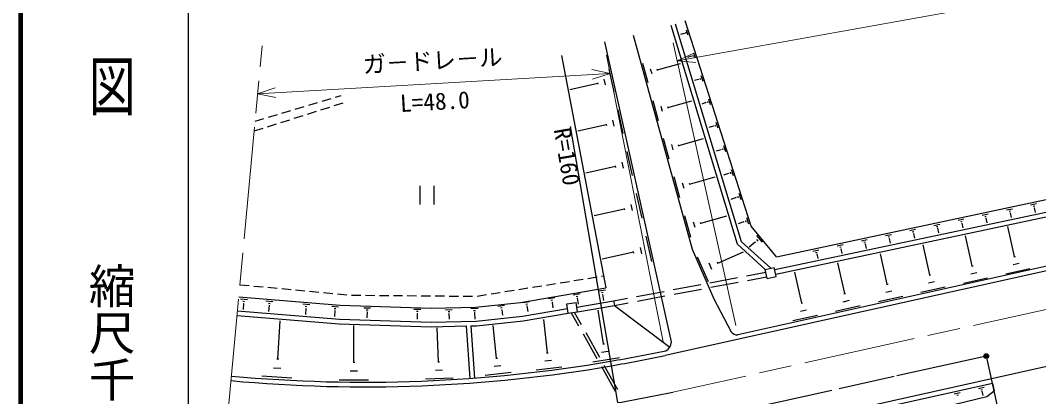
# Model space of a CAD drawing. Units: millimetres, scale not verified. Extents: x 40000 to 680000, y 20000 to 380000.
# Drawn here: x 40000 to 149170, y 276660 to 316940 of the extents above; entities that cross this region are included whole.
import ezdxf
from ezdxf.enums import TextEntityAlignment as Align

# ---------------------------------------------------------------- set-up
doc = ezdxf.new("R2010")
doc.units = ezdxf.units.MM
doc.header["$LTSCALE"] = 1000
doc.header["$PDMODE"] = 32
doc.header["$PDSIZE"] = 500
doc.linetypes.add('CHAIN', pattern=[18.5, 12, -1.5, 3.5, -1.5])
for name, color, linetype, lineweight in [('M-BGD', 7, 'Continuous', 25), ('M-BMK', 2, 'CHAIN', 13), ('M-STR-HTXT', 7, 'Continuous', 13), ('M-STR-STRC', 7, 'Continuous', 25), ('M-TTL', 2, 'Continuous', 140), ('M-TTL-BAND', 7, 'Continuous', 25)]:
    doc.layers.add(name, color=color, linetype=linetype, lineweight=lineweight)
doc.styles.add('@ＭＳ ゴシック', font='')
doc.styles.add('ＭＳ ゴシック', font='')
doc.styles.get('@ＭＳ ゴシック').set_extended_font_data('@MS Gothic')
doc.styles.get('ＭＳ ゴシック').set_extended_font_data('MS Gothic')

msp = doc.modelspace()

# ---------------------------------------------------------------- linework, layer by layer
at = {"layer": 'M-BGD'}
for p, q in [((118364, 294917), (111287, 316892)), ((116893, 292968), (109762, 316390)), ((117331, 293246), (110240, 316536)), ((111155, 315552), (110785, 315433)), ((111150, 315569), (111161, 315536)), ((111294, 315671), (111337, 315537)), ((111389, 315922), (111561, 315389)), ((109794, 282509), (102669, 314657)), ((105687, 315362), (112031, 292431)), ((112175, 313483), (112353, 312930)), ((98012, 313189), (102768, 288310)), ((107309, 310250), (106731, 312340)), ((108274, 311642), (110787, 312337)), ((111932, 313100), (111534, 312971)), ((111927, 313117), (111938, 313082)), ((112076, 313222), (112120, 313084)), ((103653, 309290), (103111, 311736)), ((107719, 311207), (107574, 311730)), ((108292, 311577), (108255, 311707)), ((101915, 310188), (98916, 309523)), ((101932, 310111), (101898, 310264)), ((102716, 310045), (102581, 310656)), ((112715, 310627), (112290, 310490)), ((112710, 310645), (112721, 310609)), ((112864, 310754), (112910, 310611)), ((112967, 311024), (113151, 310451)), ((70913, 307863), (71871, 308148)), ((72351, 308290), (73309, 308575)), ((73646, 307815), (74599, 308117)), ((73788, 308718), (74382, 308895)), ((108431, 306195), (107838, 308336)), ((109419, 307621), (112005, 308336)), ((113505, 308134), (113051, 307988)), ((113499, 308153), (113511, 308116)), ((113659, 308266), (113707, 308118)), ((113765, 308545), (113956, 307953)), ((66600, 306580), (67558, 306865)), ((68037, 307007), (68996, 307293)), ((69475, 307435), (70434, 307720)), ((70785, 306910), (71739, 307212)), ((72215, 307363), (73169, 307664)), ((104639, 304845), (104082, 307356)), ((108851, 307176), (108703, 307711)), ((109438, 307554), (109401, 307688)), ((121058, 291616), (196214, 307571)), ((65162, 306152), (66120, 306437)), ((66495, 305554), (67448, 305855)), ((67925, 306006), (68878, 306307)), ((69355, 306458), (70309, 306760)), ((102854, 305766), (99765, 305082)), ((102871, 305688), (102836, 305845)), ((103677, 305619), (103537, 306247)), ((114460, 305758), (114509, 305605)), ((114570, 306047), (114767, 305434)), ((120884, 290251), (197395, 306492)), ((120992, 289762), (197432, 305989)), ((65064, 305101), (66018, 305403)), ((104067, 276014), (98987, 305580)), ((114301, 305622), (113819, 305467)), ((114295, 305641), (114307, 305603)), ((109567, 302087), (108960, 304281)), ((109998, 303092), (109846, 303640)), ((110599, 303480), (110561, 303617)), ((110580, 303548), (113239, 304284)), ((115381, 303528), (115585, 302895)), ((105638, 300334), (105067, 302911)), ((115103, 303089), (114593, 302925)), ((115097, 303109), (115109, 303069)), ((115267, 303229), (115318, 303071)), ((103824, 301199), (103789, 301360)), ((104651, 301129), (104508, 301773)), ((103807, 301280), (100627, 300575)), ((115912, 300536), (115373, 300363)), ((115905, 300557), (115918, 300516)), ((116081, 300681), (116134, 300518)), ((116198, 300989), (116409, 300336)), ((82825, 299231), (82825, 297231)), ((84325, 299231), (84325, 297231)), ((110718, 297926), (110096, 300174)), ((111159, 298955), (111004, 299517)), ((111775, 299353), (111737, 299493)), ((111756, 299423), (114488, 300179)), ((106653, 295756), (106067, 298400)), ((116902, 298112), (116956, 297944)), ((117023, 298430), (117240, 297756)), ((105640, 296572), (105494, 297233)), ((116727, 297963), (116160, 297780)), ((116720, 297984), (116734, 297942)), ((148309, 297197), (148944, 297332)), ((148588, 297057), (148746, 297090)), ((104774, 296727), (101501, 296001)), ((104792, 296644), (104755, 296809)), ((111884, 293711), (111247, 296013)), ((112947, 295244), (115754, 296021)), ((143124, 296096), (143760, 296231)), ((143403, 295956), (143562, 295990)), ((145716, 296647), (146352, 296782)), ((145995, 296506), (146154, 296540)), ((146095, 296328), (146135, 296337)), ((146115, 296333), (146221, 295834)), ((148688, 296879), (148727, 296887)), ((148708, 296883), (148813, 296384)), ((112336, 294765), (112177, 295341)), ((112967, 295172), (112927, 295316)), ((117549, 295368), (116952, 295176)), ((117542, 295390), (117556, 295347)), ((117729, 295522), (117785, 295349)), ((117854, 295850), (118077, 295155)), ((121058, 291616), (118364, 294917)), ((137940, 294996), (138575, 295131)), ((138219, 294856), (138378, 294889)), ((140532, 295546), (141168, 295681)), ((140811, 295406), (140970, 295440)), ((140911, 295228), (140951, 295236)), ((140931, 295232), (141037, 294733)), ((143503, 295778), (143543, 295786)), ((143523, 295782), (143629, 295283)), ((146597, 291657), (145882, 294884)), ((107683, 291112), (107081, 293824)), ((118928, 293910), (119514, 293192)), ((132755, 293895), (133391, 294030)), ((133034, 293755), (133193, 293789)), ((135347, 294445), (135983, 294580)), ((135626, 294305), (135785, 294339)), ((135726, 294127), (135766, 294136)), ((135746, 294131), (135852, 293633)), ((138319, 294677), (138358, 294686)), ((138339, 294682), (138444, 294183)), ((142058, 290651), (141342, 293878)), ((106644, 291948), (106493, 292626)), ((119854, 290278), (116893, 292968)), ((120451, 290411), (117331, 293246)), ((118790, 293199), (118150, 292676)), ((118772, 293222), (118809, 293177)), ((118932, 293465), (119079, 293285)), ((127571, 292795), (128207, 292930)), ((127850, 292654), (128009, 292688)), ((130163, 293345), (130799, 293480)), ((130442, 293205), (130601, 293238)), ((130542, 293027), (130582, 293035)), ((130562, 293031), (130668, 292532)), ((133134, 293577), (133174, 293585)), ((133154, 293581), (133260, 293082)), ((137499, 289683), (136784, 292910)), ((105755, 292107), (102388, 291361)), ((105774, 292022), (105736, 292192)), ((112031, 292431), (114333, 287121)), ((113763, 288938), (112613, 291590)), ((114780, 290954), (117527, 292145)), ((124978, 292244), (125614, 292379)), ((125257, 292104), (125416, 292138)), ((125358, 291926), (125397, 291934)), ((125377, 291930), (125483, 291431)), ((127950, 292476), (127989, 292485)), ((127970, 292481), (128076, 291982)), ((132947, 288687), (132225, 291943)), ((146516, 291639), (146678, 291675)), ((152985, 290767), (109142, 281049)), ((114128, 290277), (113840, 290941)), ((114816, 290871), (114744, 291037)), ((152871, 291253), (116907, 283282)), ((119854, 290278), (120830, 290495)), ((121046, 289518), (120830, 290495)), ((128375, 287686), (127647, 290971)), ((141977, 290633), (142139, 290669)), ((146445, 290807), (147093, 290951)), ((100836, 289310), (101824, 289467)), ((102318, 289545), (102526, 289578)), ((113922, 288855), (116871, 289411)), ((117853, 289596), (119919, 289985)), ((117946, 289104), (120027, 289496)), ((120070, 289302), (119854, 290278)), ((120070, 289302), (121046, 289518)), ((123782, 286681), (123047, 289994)), ((137418, 289665), (137580, 289701)), ((141106, 288808), (143699, 289382)), ((141906, 289801), (142554, 289945)), ((145645, 289814), (148238, 290389)), ((63540, 288644), (64536, 288549)), ((65034, 288502), (66029, 288407)), ((66527, 288360), (67522, 288266)), ((68020, 288218), (69016, 288124)), ((93429, 288135), (94416, 288292)), ((93618, 286746), (102768, 288310)), ((94910, 288370), (95898, 288527)), ((96392, 288605), (97379, 288762)), ((97873, 288840), (98861, 288997)), ((99355, 289075), (100342, 289232)), ((109991, 288115), (112940, 288670)), ((114015, 288364), (116963, 288919)), ((132865, 288669), (133029, 288705)), ((136548, 287840), (139140, 288415)), ((137348, 288833), (137996, 288977)), ((63419, 287330), (74293, 286462)), ((69513, 288077), (70509, 287982)), ((71007, 287935), (72002, 287840)), ((72500, 287793), (73495, 287698)), ((73993, 287651), (74989, 287556)), ((75487, 287520), (76487, 287511)), ((76987, 287507), (77987, 287498)), ((78487, 287494), (79487, 287485)), ((79987, 287481), (80987, 287472)), ((81487, 287468), (82487, 287459)), ((82987, 287454), (83987, 287446)), ((84487, 287441), (85487, 287433)), ((85987, 287428), (86987, 287420)), ((87487, 287415), (88487, 287406)), ((88984, 287430), (89972, 287587)), ((90466, 287665), (91454, 287822)), ((91947, 287900), (92935, 288057)), ((96571, 287159), (97296, 287270)), ((99274, 287573), (100007, 287685)), ((99583, 287395), (99766, 287423)), ((99685, 287186), (99731, 287193)), ((99708, 287189), (99805, 286556)), ((101985, 287988), (102727, 288102)), ((102297, 287808), (102483, 287837)), ((102401, 287597), (102447, 287604)), ((102424, 287600), (102523, 286955)), ((103604, 286912), (105078, 287190)), ((106061, 287375), (109009, 287930)), ((106153, 286883), (109101, 287439)), ((110084, 287624), (113032, 288179)), ((114333, 287121), (116217, 283599)), ((128292, 287668), (128457, 287704)), ((131988, 286830), (134601, 287409)), ((132794, 287831), (133447, 287975)), ((63591, 287116), (64339, 287056)), ((63854, 286869), (64040, 286854)), ((63929, 286637), (63877, 285989)), ((63906, 286639), (63952, 286635)), ((66332, 286897), (67080, 286837)), ((66595, 286650), (66782, 286635)), ((66670, 286418), (66619, 285770)), ((66647, 286420), (66694, 286416)), ((70281, 286581), (71028, 286522)), ((70543, 286335), (70730, 286320)), ((70619, 286103), (70567, 285455)), ((70595, 286105), (70642, 286101)), ((73390, 286333), (74125, 286275)), ((73648, 286091), (73831, 286076)), ((74293, 286462), (84050, 286121)), ((76822, 286179), (77554, 286152)), ((84050, 286121), (88780, 286246)), ((88290, 286103), (89067, 286143)), ((88780, 286246), (93618, 286746)), ((91190, 286335), (91899, 286443)), ((91488, 286163), (91665, 286190)), ((93822, 285259), (98665, 286087)), ((93877, 286746), (94593, 286856)), ((94178, 286573), (94357, 286600)), ((94278, 286368), (94323, 286375)), ((94301, 286371), (94394, 285761)), ((96876, 286983), (97058, 287011)), ((96978, 286776), (97023, 286783)), ((97000, 286780), (97095, 286158)), ((98591, 286582), (99580, 286730)), ((98740, 285593), (98591, 286582)), ((99729, 285742), (99580, 286730)), ((99654, 286236), (103604, 286912)), ((99729, 285742), (103688, 286419)), ((103604, 286912), (103688, 286419)), ((103696, 286421), (105170, 286698)), ((103696, 286421), (109623, 281959)), ((123699, 286663), (123864, 286699)), ((127408, 285814), (130041, 286398)), ((128221, 286823), (128879, 286969)), ((63234, 285338), (74179, 284465)), ((63280, 285836), (74207, 284964)), ((73722, 285863), (73673, 285245)), ((73699, 285865), (73745, 285861)), ((74207, 284964), (84044, 284620)), ((77089, 285949), (77272, 285942)), ((77149, 285727), (77195, 285725)), ((77172, 285726), (77149, 285097)), ((82190, 286025), (82927, 286010)), ((82462, 285798), (82646, 285794)), ((82527, 285575), (82573, 285574)), ((82550, 285575), (82537, 284949)), ((85576, 285963), (86283, 285999)), ((85852, 285765), (86029, 285774)), ((85929, 285556), (85974, 285558)), ((85952, 285557), (85983, 284949)), ((88593, 285884), (88787, 285894)), ((88678, 285655), (88726, 285658)), ((88702, 285656), (88738, 284948)), ((88877, 284748), (93822, 285259)), ((91587, 285961), (91632, 285968)), ((91609, 285964), (91701, 285366)), ((93890, 284764), (98740, 285593)), ((98740, 285593), (99729, 285742)), ((99065, 285642), (99856, 284235)), ((99383, 285690), (100117, 284382)), ((102528, 282309), (101954, 285900)), ((122808, 284795), (125461, 285383)), ((123626, 285811), (124290, 285958)), ((67599, 280698), (67849, 284769)), ((74179, 284465), (84042, 284120)), ((75762, 280351), (75768, 284269)), ((84042, 284120), (87814, 284220)), ((84044, 284620), (88877, 284748)), ((84843, 280381), (84691, 284033)), ((88220, 278610), (87814, 284220)), ((88314, 284233), (88909, 284249)), ((88719, 278647), (88314, 284233)), ((88909, 284249), (93890, 284764)), ((91060, 280781), (90694, 284259)), ((96503, 281342), (96129, 284899)), ((100345, 283363), (101814, 280747)), ((100607, 283510), (102076, 280894)), ((102440, 282295), (102617, 282323)), ((67499, 280704), (67700, 280692)), ((90973, 280771), (91147, 280790)), ((96417, 281333), (96589, 281352)), ((101382, 280380), (104219, 280834)), ((102310, 281401), (103019, 281515)), ((155262, 281029), (111192, 271260)), ((143402, 280960), (133957, 278867)), ((67138, 279758), (67942, 279709)), ((75664, 280351), (75860, 280351)), ((84512, 279483), (85248, 279514)), ((84751, 280377), (84935, 280385)), ((90800, 279910), (91495, 279983)), ((95297, 279541), (98058, 279831)), ((96245, 280478), (96935, 280551)), ((102304, 279875), (103773, 277259)), ((102565, 280022), (104034, 277406)), ((65874, 278868), (69088, 278671)), ((74191, 278471), (77328, 278467)), ((75369, 279410), (76153, 279409)), ((83446, 278554), (86388, 278677)), ((89846, 278967), (92625, 279260)), ((133686, 278807), (127800, 277502)), ((144212, 278067), (111294, 270771)), ((127008, 277327), (116313, 274956)), ((142710, 277529), (143320, 277665)), ((142979, 277397), (143132, 277431)), ((144212, 278067), (144390, 277264)), ((113922, 269538), (143607, 276667)), ((140128, 276957), (140761, 277097)), ((140408, 276820), (140566, 276855)), ((143077, 277227), (143115, 277236)), ((143096, 277231), (143197, 276774)), ((143607, 276667), (144390, 277264))]:
    msp.add_line(p, q, dxfattribs=at)
for centre, radius, start, end in [((116790, 283936), 665, 210.44855, 280.18521), ((108689, 282551), 1106, 297.34172, 357.83781), ((26828, 698806), 425290, 280.35628, 281.1675), ((26828, 698806), 425790, 280.35592, 281.14664), ((76975, 433703), 156000, 264.70847, 279.74073), ((76975, 433703), 155500, 264.70847, 279.73974), ((26828, 698806), 429790, 280.35307, 281.15294)]:
    msp.add_arc(centre, radius, start, end, dxfattribs=at)
at = {"layer": 'M-BMK'}
for p, q in [((62289, 275132), (65909, 314215)), ((153895, 286871), (109962, 277133))]:
    msp.add_line(p, q, dxfattribs=at)
at = {"layer": 'M-STR-HTXT'}
for p, q in [((201419, 328941), (110410, 312595)), ((116691, 284258), (109977, 314547)), ((112220, 313446), (110410, 312595)), ((108898, 282529), (102847, 313222)), ((110410, 312595), (112403, 312427)), ((65433, 309078), (103233, 311260)), ((103233, 311260), (101275, 311665)), ((101335, 310632), (103233, 311260)), ((67332, 309706), (65433, 309078)), ((65433, 309078), (67391, 308672))]:
    msp.add_line(p, q, dxfattribs=at)
at = {"layer": 'M-STR-STRC'}
msp.add_line((143581, 280846), (146578, 267325), dxfattribs=at)
for radius in [150, 120, 90, 60, 30]:
    msp.add_circle((143548, 280993), radius, dxfattribs=at)
msp.add_point((143548, 280993), dxfattribs=at)
at = {"layer": 'M-TTL'}
msp.add_line((40000, 380000), (40000, 20000), dxfattribs=at)
at = {"layer": 'M-TTL-BAND'}
msp.add_line((58000, 370000), (58000, 20000), dxfattribs=at)

# ---------------------------------------------------------------- texts
at = {"layer": 'M-BGD', "style": 'ＭＳ ゴシック'}
msp.add_text('R=160', height=1833, rotation=279.748, dxfattribs=at).set_placement((98987, 305580), align=Align.TOP_LEFT)
at = {"layer": 'M-STR-HTXT', "style": 'ＭＳ ゴシック'}
msp.add_text('ガ－ドレ－ル', height=1833, rotation=3.304, dxfattribs=at).set_placement((84275, 311167), align=Align.BOTTOM_CENTER)
at = {"layer": 'M-STR-HTXT', "style": '@ＭＳ ゴシック'}
msp.add_text('L=48.0', height=1833, rotation=3.304, dxfattribs=at).set_placement((84391, 309170), align=Align.TOP_CENTER)
at = {"layer": 'M-TTL-BAND', "style": '@ＭＳ ゴシック', "width": 1.4}
msp.add_text('平  面  図', height=3666, rotation=270, dxfattribs=at).set_placement((49777, 306475), align=Align.MIDDLE_RIGHT)
at = {"layer": 'M-TTL-BAND', "style": '@ＭＳ ゴシック'}
msp.add_text('縮尺千分の一', height=3666, rotation=270, dxfattribs=at).set_placement((49777, 261030), align=Align.MIDDLE_RIGHT)

doc.saveas('drawing.dxf')
